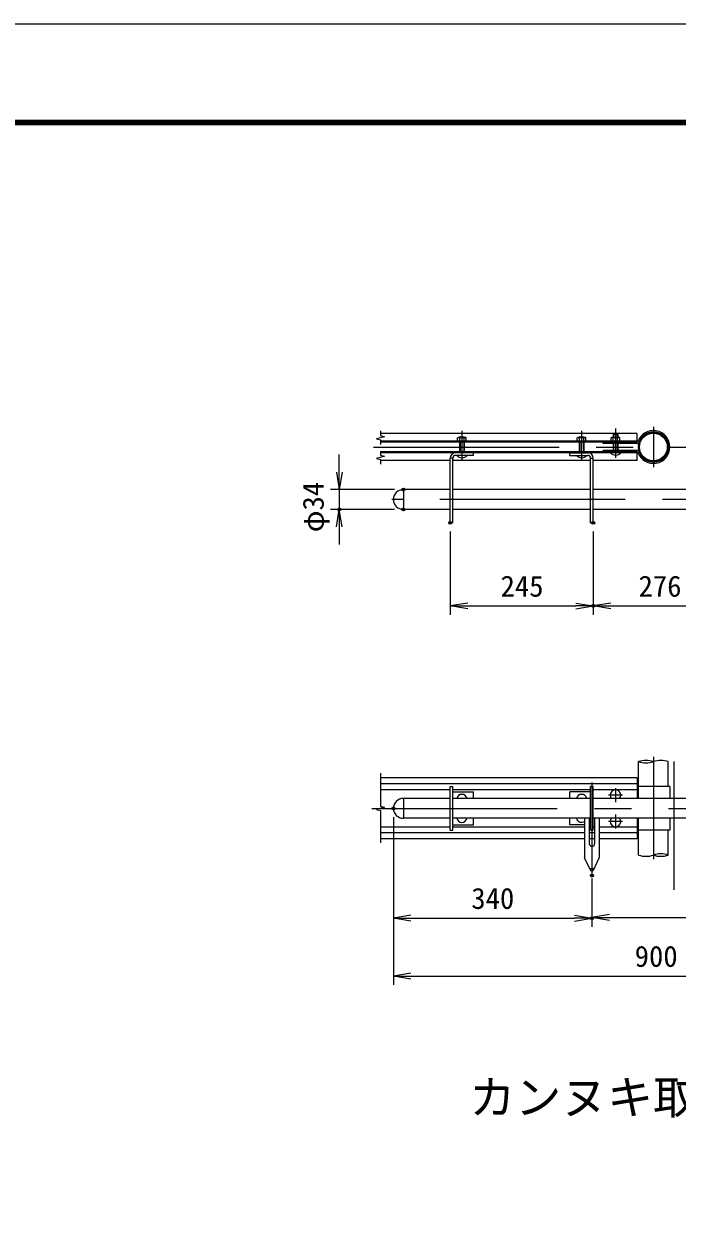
# Model space of a CAD drawing. Units: millimetres, scale not verified, with parts at other scales. Extents: x -6300 to 6300, y -4455 to 4455.
# Drawn here: x 1629 to 3867, y 383 to 4455 of the extents above; entities that cross this region are included whole.
import ezdxf
from ezdxf.enums import TextEntityAlignment as Align

# ---------------------------------------------------------------- set-up
doc = ezdxf.new("R2010")
doc.units = ezdxf.units.MM
doc.header["$LTSCALE"] = 20
doc.header["$PDMODE"] = 32
doc.header["$PDSIZE"] = 10
doc.linetypes.add('USER1', pattern=[50.8, 31.75, -6.35, 6.35, -6.35])
for name, color, linetype, lineweight in [('0-0_D-TTL-TXT', 7, 'Continuous', 25), ('0-1_D-STR1', 1, 'Continuous', 25), ('0-2_D-BMK', 2, 'USER1', 13), ('0-6_D-STR3', 3, 'Continuous', 13), ('0-7_0', 3, 'Continuous', 25), ('0-8_D-STR-DIM', 7, 'Continuous', 13), ('0-D_D-TTL', 7, 'Continuous', 25)]:
    doc.layers.add(name, color=color, linetype=linetype, lineweight=lineweight)
doc.layers.add('0-9_Defpoints', color=7, linetype='Continuous')
doc.styles.add('ＭＳ ゴシック', font='')
doc.styles.get('ＭＳ ゴシック').set_extended_font_data('MS Gothic')

# ---------------------------------------------------------------- blocks, each defined once
blk = doc.blocks.new('_Open')
at = {"layer": '0-7_0', "color": 7}
blk.add_line((-20, 3.333), (0, 0), dxfattribs=at)
blk.add_lwpolyline([(-20, -3.333), (0, 0), (-20, 0)], dxfattribs=at)

msp = doc.modelspace()

# ---------------------------------------------------------------- linework, layer by layer
at = {"layer": '0-1_D-STR1'}
for p, q in [((3734.39, 1841.91), (3734.39, 1926.91)), ((3835.99, 1841.91), (3835.99, 1926.91)), ((3855.99, 1488.05), (3855.99, 1926.91)), ((3734.39, 1606.91), (3734.39, 1691.91)), ((3835.99, 1606.91), (3835.99, 1691.91))]:
    msp.add_line(p, q, dxfattribs=at)
for radius in [50.8, 47.6]:
    msp.add_circle((3785.19, 3004.87), radius, dxfattribs=at)
for centre, start, end in [((3759.79, 1855.44), 70.43583, 109.56417), ((3759.79, 1998.38), 250.43583, 289.56417), ((3810.59, 1855.44), 70.43583, 109.56417), ((3759.79, 1678.38), 250.43583, 289.56417), ((3810.59, 1535.44), 70.43583, 109.56417), ((3810.59, 1678.38), 250.43583, 289.56417)]:
    msp.add_arc(centre, 75.85, start, end, dxfattribs=at)
at = {"layer": '0-2_D-BMK'}
for p, q in [((3129.19, 3059.85), (3129.19, 2958.36)), ((3539.19, 3059.85), (3539.19, 2958.36)), ((3655.19, 3068.85), (3655.19, 2967.36)), ((3785.19, 3074.17), (3785.19, 2935.57)), ((2827.01, 3004.87), (4819.67, 3004.87)), ((4704.84, 2825.07), (2889.36, 2825.07)), ((3785.19, 1942.87), (3785.19, 1592.37)), ((3574.69, 1856.02), (3574.69, 1536.53)), ((3655.19, 1835.6), (3655.19, 1788.22)), ((3678.88, 1811.91), (3631.5, 1811.91)), ((2820.98, 1766.91), (4819.67, 1766.91)), ((3678.88, 1721.91), (3631.5, 1721.91)), ((3655.19, 1745.6), (3655.19, 1698.22))]:
    msp.add_line(p, q, dxfattribs=at)
at = {"layer": '0-6_D-STR3'}
for p, q in [((3729.19, 3051.47), (2850.53, 3051.47)), ((3729.19, 3024.67), (2850.53, 3024.67)), ((3728.41, 3021.47), (2850.53, 3021.47)), ((3114.19, 3024.67), (3114.19, 3036.07)), ((3117.83, 3037.67), (3140.7, 3037.67)), ((3122.79, 3040.07), (3121.19, 3038.47)), ((3121.19, 3038.47), (3121.19, 3037.67)), ((3121.19, 3038.47), (3137.19, 3038.47)), ((3121.19, 3021.47), (3121.19, 2988.27)), ((3121.69, 3024.67), (3121.69, 3036.07)), ((3122.79, 3040.07), (3122.79, 3037.67)), ((3122.79, 3021.47), (3122.79, 2988.27)), ((3137.19, 3038.47), (3135.59, 3040.07)), ((3135.59, 3021.47), (3135.59, 2988.27)), ((3136.69, 3024.67), (3136.69, 3036.07)), ((3137.19, 3038.47), (3137.19, 3037.67)), ((3137.19, 3021.47), (3137.19, 2988.27)), ((3144.19, 3024.67), (3144.19, 3036.07)), ((3524.19, 3024.67), (3524.19, 3036.07)), ((3527.83, 3037.67), (3550.7, 3037.67)), ((3531.19, 3038.47), (3547.19, 3038.47)), ((3531.19, 3021.47), (3531.19, 2988.27)), ((3531.69, 3024.67), (3531.69, 3036.07)), ((3532.79, 3040.07), (3532.79, 3037.67)), ((3532.79, 3040.07), (3545.59, 3040.07)), ((3532.79, 3021.47), (3532.79, 2988.27)), ((3547.19, 3038.47), (3545.59, 3040.07)), ((3545.59, 3040.07), (3545.59, 3037.67)), ((3545.59, 3021.47), (3545.59, 2988.27)), ((3546.69, 3024.67), (3546.69, 3036.07)), ((3547.19, 3038.47), (3547.19, 3037.67)), ((3547.19, 3021.47), (3547.19, 2988.27)), ((3554.19, 3024.67), (3554.19, 3036.07)), ((3612.69, 3016.87), (3612.69, 3021.47)), ((3728.41, 3016.87), (3612.69, 3016.87)), ((3640.19, 3024.67), (3640.19, 3036.07)), ((3670.19, 3024.67), (3640.19, 3024.67)), ((3643.83, 3037.67), (3666.7, 3037.67)), ((3648.79, 3049.07), (3647.19, 3047.47)), ((3647.19, 3047.47), (3647.19, 3037.67)), ((3647.19, 3016.87), (3647.19, 2992.87)), ((3647.69, 3024.67), (3647.69, 3036.07)), ((3648.79, 3049.07), (3661.59, 3049.07)), ((3648.79, 3049.07), (3648.79, 3037.67)), ((3648.79, 3016.87), (3648.79, 2992.87)), ((3661.59, 3049.07), (3661.59, 3037.67)), ((3661.59, 3016.87), (3661.59, 2992.87)), ((3662.69, 3024.67), (3662.69, 3036.07)), ((3663.19, 3047.47), (3663.19, 3037.67)), ((3663.19, 3016.87), (3663.19, 2992.87)), ((3670.19, 3024.67), (3670.19, 3036.07)), ((3729.19, 3021.47), (3729.19, 3051.47)), ((3728.41, 2988.27), (2850.53, 2988.27)), ((3729.19, 2985.07), (2850.53, 2985.07)), ((3169.19, 2985.07), (3107.19, 2985.07)), ((3169.19, 2976.07), (3107.19, 2976.07)), ((3169.19, 2976.07), (3169.19, 2985.07)), ((3499.19, 2985.07), (3561.19, 2985.07)), ((3499.19, 2976.07), (3499.19, 2985.07)), ((3499.19, 2976.07), (3561.19, 2976.07)), ((3728.41, 2992.87), (3612.69, 2992.87)), ((3612.69, 2988.27), (3612.69, 2992.87)), ((3729.19, 2958.27), (3729.19, 2988.27)), ((3089.19, 2958.27), (2850.53, 2958.27)), ((3089.19, 2745.07), (3089.19, 2967.07)), ((3098.19, 2967.07), (3089.19, 2967.07)), ((3098.19, 2745.07), (3098.19, 2967.07)), ((3570.19, 2958.27), (3098.19, 2958.27)), ((3570.19, 2745.07), (3570.19, 2967.07)), ((3570.19, 2967.07), (3579.19, 2967.07)), ((3579.19, 2745.07), (3579.19, 2967.07)), ((3729.19, 2958.27), (3579.19, 2958.27)), ((3089.19, 2859.07), (2928.69, 2859.07)), ((2928.69, 2859.07), (2928.69, 2791.07)), ((2928.69, 2859.07), (2928.69, 2791.07)), ((3570.19, 2859.07), (3098.19, 2859.07)), ((4132.79, 2859.07), (3579.19, 2859.07)), ((3089.19, 2791.07), (2928.69, 2791.07)), ((3570.19, 2791.07), (3098.19, 2791.07)), ((4132.79, 2791.07), (3579.19, 2791.07)), ((3098.19, 2745.07), (3089.19, 2745.07)), ((3570.19, 2745.07), (3579.19, 2745.07)), ((3729.19, 1871.91), (2850.53, 1871.91)), ((3729.19, 1850.91), (2850.53, 1850.91)), ((3089.19, 1691.91), (3089.19, 1841.91)), ((3089.19, 1841.91), (3098.19, 1841.91)), ((3098.19, 1691.91), (3098.19, 1841.91)), ((3570.19, 1691.91), (3570.19, 1841.91)), ((3579.19, 1841.91), (3570.19, 1841.91)), ((3579.19, 1691.91), (3579.19, 1841.91)), ((3729.19, 1871.91), (3729.19, 1800.91)), ((3841.59, 1841.91), (3729.19, 1841.91)), ((3732.69, 1841.91), (3732.69, 1800.91)), ((3841.59, 1841.91), (3841.59, 1800.91)), ((3089.19, 1830.91), (2850.53, 1830.91)), ((3089.19, 1800.91), (2928.69, 1800.91)), ((2928.69, 1800.91), (2928.69, 1732.91)), ((2928.69, 1800.91), (2928.69, 1732.91)), ((3570.19, 1830.91), (3098.19, 1830.91)), ((3098.19, 1823.91), (3169.19, 1823.91)), ((3570.19, 1800.91), (3098.19, 1800.91)), ((3169.19, 1800.91), (3169.19, 1823.91)), ((3499.19, 1800.91), (3499.19, 1823.91)), ((3570.19, 1823.91), (3499.19, 1823.91)), ((3729.19, 1830.91), (3579.19, 1830.91)), ((4132.79, 1800.91), (3579.19, 1800.91)), ((3089.19, 1732.91), (2928.69, 1732.91)), ((3570.19, 1732.91), (3098.19, 1732.91)), ((3169.19, 1709.91), (3169.19, 1732.91)), ((3499.19, 1709.91), (3499.19, 1732.91)), ((3549.69, 1732.91), (3549.69, 1596.91)), ((3565.69, 1732.91), (3565.69, 1645.91)), ((4132.79, 1732.91), (3579.19, 1732.91)), ((3583.69, 1732.91), (3583.69, 1645.91)), ((3599.69, 1732.91), (3599.69, 1596.91)), ((3729.19, 1732.91), (3729.19, 1661.91)), ((3732.69, 1732.91), (3732.69, 1691.91)), ((3841.59, 1732.91), (3841.59, 1691.91)), ((3089.19, 1702.91), (2850.53, 1702.91)), ((3549.69, 1682.91), (2850.53, 1682.91)), ((3089.19, 1691.91), (3098.19, 1691.91)), ((3098.19, 1709.91), (3169.19, 1709.91)), ((3549.69, 1702.91), (3098.19, 1702.91)), ((3549.69, 1709.91), (3499.19, 1709.91)), ((3570.19, 1709.91), (3565.69, 1709.91)), ((3570.19, 1702.91), (3565.69, 1702.91)), ((3583.69, 1682.91), (3565.69, 1682.91)), ((3579.19, 1691.91), (3570.19, 1691.91)), ((3583.69, 1702.91), (3579.19, 1702.91)), ((3729.19, 1702.91), (3599.69, 1702.91)), ((3729.19, 1682.91), (3599.69, 1682.91)), ((3841.59, 1691.91), (3729.19, 1691.91)), ((3549.69, 1661.91), (2850.53, 1661.91)), ((3583.69, 1661.91), (3565.69, 1661.91)), ((3729.19, 1661.91), (3599.69, 1661.91)), ((3580.69, 1556.91), (3599.69, 1596.91))]:
    msp.add_line(p, q, dxfattribs=at)
for points in [[(2850.53, 3060.13), (2850.53, 3043.97), (2864.53, 3040.22), (2836.54, 3032.72), (2850.53, 3028.97), (2850.53, 3013.81)], [(3122.79, 3040.07), (3135.59, 3040.07), (3135.59, 3037.67)], [(3532.79, 3040.07), (3531.19, 3038.47), (3531.19, 3037.67)], [(3647.19, 3047.47), (3663.19, 3047.47), (3661.59, 3049.07)], [(2850.53, 2990.83), (2850.53, 2976.77), (2864.53, 2973.02), (2836.54, 2965.52), (2850.53, 2961.77), (2850.53, 2946.52)], [(2850.53, 1887.25), (2850.53, 1774.41), (2864.53, 1770.66), (2836.54, 1763.16), (2850.53, 1759.41), (2850.53, 1648.9)], [(3580.69, 1556.91), (3568.69, 1556.91), (3549.69, 1596.91)]]:
    msp.add_lwpolyline(points, dxfattribs=at)
for centre, radius, start, end in [((3785.19, 3004.87), 56.4, 199.94144, 160.05856), ((3785.19, 3004.87), 51.8, 199.94144, 160.05856), ((3117.94, 3032.48), 5.19, 43.75516, 136.24484), ((3129.19, 3019.29), 18.38, 65.91485, 114.08515), ((3140.44, 3032.49), 5.18, 43.62212, 136.37788), ((3527.94, 3032.48), 5.19, 43.75516, 136.24484), ((3539.19, 3019.29), 18.38, 65.91485, 114.08515), ((3550.44, 3032.49), 5.18, 43.62212, 136.37788), ((3643.94, 3032.48), 5.19, 43.75516, 136.24484), ((3655.19, 3019.29), 18.38, 65.91485, 114.08515), ((3666.44, 3032.49), 5.18, 43.62212, 136.37788), ((3728.41, 3025.47), 4, 270, 340.05856), ((3728.41, 3025.47), 8.6, 270, 340.05856), ((3107.19, 2967.07), 18, 90, 180), ((3107.19, 2967.07), 9, 90, 180), ((3129.61, 2991.39), 23.32, 221.06115, 318.93885), ((3539.61, 2991.39), 23.32, 221.06115, 318.93885), ((3561.19, 2967.07), 18, 0, 90), ((3561.19, 2967.07), 9, 0, 90), ((3655.61, 3000.39), 23.32, 221.06115, 318.93885), ((3728.41, 2984.27), 8.6, 19.94144, 90), ((3728.41, 2984.27), 4, 19.94144, 90), ((2928.69, 2825.07), 34, 90, 270), ((2928.69, 1766.91), 34, 90, 270), ((3129.19, 1796.91), 18, 12.83959, 167.16041), ((3539.19, 1796.91), 18, 12.83959, 167.16041), ((3655.19, 1811.91), 18, 322.33011, 217.66989), ((3129.19, 1736.91), 18, 192.83959, 347.16041), ((3539.19, 1736.91), 18, 192.83959, 305.68533), ((3655.19, 1721.91), 18, 137.03672, 37.66989), ((3574.69, 1645.91), 9, 180, 0)]:
    msp.add_arc(centre, radius, start, end, dxfattribs=at)
at = {"layer": '0-8_D-STR-DIM'}
for p, q in [((2709.36, 2919.07), (2709.36, 2979.07)), ((2898.69, 2859.07), (2679.36, 2859.07)), ((2709.36, 2859.07), (2709.36, 2791.07)), ((2898.69, 2791.07), (2679.36, 2791.07)), ((2709.36, 2731.07), (2709.36, 2671.07)), ((3089.19, 2715.07), (3089.19, 2430.31)), ((3579.19, 2715.07), (3579.19, 2430.31)), ((3579.19, 2715.07), (3579.19, 2430.31)), ((3149.19, 2460.31), (3519.19, 2460.31)), ((3639.19, 2460.31), (4072.79, 2460.31)), ((2894.69, 1736.91), (2894.69, 1162.13)), ((2894.69, 1736.91), (2894.69, 1360.66)), ((3574.69, 1526.91), (3574.69, 1363.16)), ((3574.69, 1506.53), (3574.69, 1360.66)), ((2954.69, 1390.66), (3514.69, 1390.66)), ((3634.69, 1393.16), (4634.69, 1393.16)), ((2954.69, 1192.13), (4634.69, 1192.13))]:
    msp.add_line(p, q, dxfattribs=at)
at = {"layer": '0-9_Defpoints'}
for p in [(2928.69, 2859.07), (2709.36, 2791.07), (2928.69, 2791.07), (3089.19, 2745.07), (3579.19, 2745.07), (3579.19, 2460.31), (2894.69, 1766.91), (2894.69, 1766.91), (3574.69, 1556.91), (3574.69, 1536.53), (3574.69, 1390.66)]:
    msp.add_point(p, dxfattribs=at)
at = {"layer": '0-D_D-TTL', "color": 2}
msp.add_lwpolyline([(-6300, 4455), (6300, 4455), (6300, -4455), (-6300, -4455)], close=True, dxfattribs=at)
at = {"layer": '0-D_D-TTL'}
for points in [[(-5895, 4125), (5895, 4125), (5895, -4125), (-5895, -4125)], [(-5891.25, 4121.25), (5891.25, 4121.25), (5891.25, -4121.25), (-5891.25, -4121.25)], [(-5887.5, 4117.5), (5887.5, 4117.5), (5887.5, -4117.5), (-5887.5, -4117.5)], [(-5883.75, 4113.75), (5883.75, 4113.75), (5883.75, -4113.75), (-5883.75, -4113.75)], [(-5880, 4110), (5880, 4110), (5880, -4110), (-5880, -4110)]]:
    msp.add_lwpolyline(points, close=True, dxfattribs=at)

# ---------------------------------------------------------------- block references
at = {"layer": '0-8_D-STR-DIM', "xscale": 3, "yscale": 3}
for p, rotation in [((2709.36, 2859.07), 270), ((2709.36, 2791.07), 90), ((3089.19, 2460.31), 180), ((3579.19, 2460.31), 180), ((2894.69, 1390.66), 180), ((3574.69, 1393.16), 180), ((2894.69, 1192.13), 180)]:
    msp.add_blockref('_Open', p, dxfattribs=dict(at, rotation=rotation))
for p in [(3579.19, 2460.31), (3574.69, 1390.66)]:
    msp.add_blockref('_Open', p, dxfattribs=at)

# ---------------------------------------------------------------- texts
at = {"layer": '0-0_D-TTL-TXT', "style": 'ＭＳ ゴシック'}
msp.add_text('カンヌキ取付詳細図', height=115.4, dxfattribs=at).set_placement((3154.65, 684.68), align=Align.BOTTOM_LEFT)
at = {"layer": '0-8_D-STR-DIM', "style": 'ＭＳ ゴシック'}
msp.add_text('φ34', height=72.14, rotation=90, dxfattribs=at).set_placement((2677.91, 2712.86), align=Align.BOTTOM_LEFT)
for s, p in [('245', (3261.67, 2470.43)), ('276.8', (3734.31, 2470.43)), ('340', (3161.38, 1400.78)), ('900', (3721.01, 1202.25))]:
    msp.add_text(s, height=72.14, dxfattribs=at).set_placement(p, align=Align.BOTTOM_LEFT)

doc.saveas('drawing.dxf')
